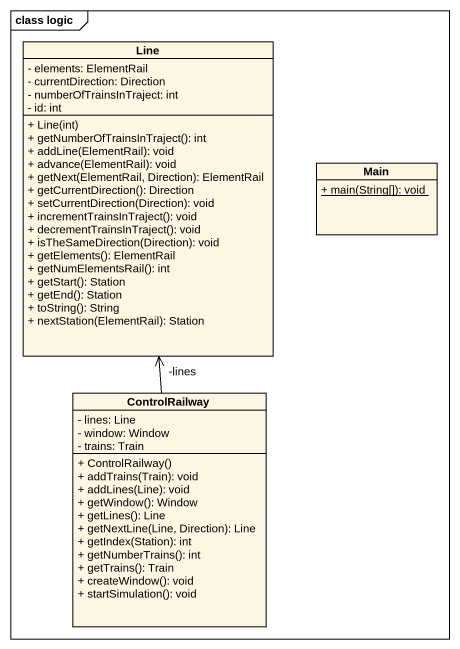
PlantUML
@startuml
mainframe class logic
hide circle
hide empty members
skinparam classAttributeIconSize 0
class Line {
  - elements: ElementRail
  - currentDirection: Direction
  - numberOfTrainsInTraject: int
  - id: int
  + Line(int)
  + getNumberOfTrainsInTraject(): int
  + addLine(ElementRail): void
  + advance(ElementRail): void
  + getNext(ElementRail, Direction): ElementRail
  + getCurrentDirection(): Direction
  + setCurrentDirection(Direction): void
  + incrementTrainsInTraject(): void
  + decrementTrainsInTraject(): void
  + isTheSameDirection(Direction): void
  + getElements(): ElementRail
  + getNumElementsRail(): int
  + getStart(): Station
  + getEnd(): Station
  + toString(): String
  + nextStation(ElementRail): Station
}
class Main {
  {static} + main(String[]): void
}
class ControlRailway {
  - lines: Line
  - window: Window
  - trains: Train
  + ControlRailway()
  + addTrains(Train): void
  + addLines(Line): void
  + getWindow(): Window
  + getLines(): Line
  + getNextLine(Line, Direction): Line
  + getIndex(Station): int
  + getNumberTrains(): int
  + getTrains(): Train
  + createWindow(): void
  + startSimulation(): void
}
ControlRailway -up-> "-lines" Line
@enduml
